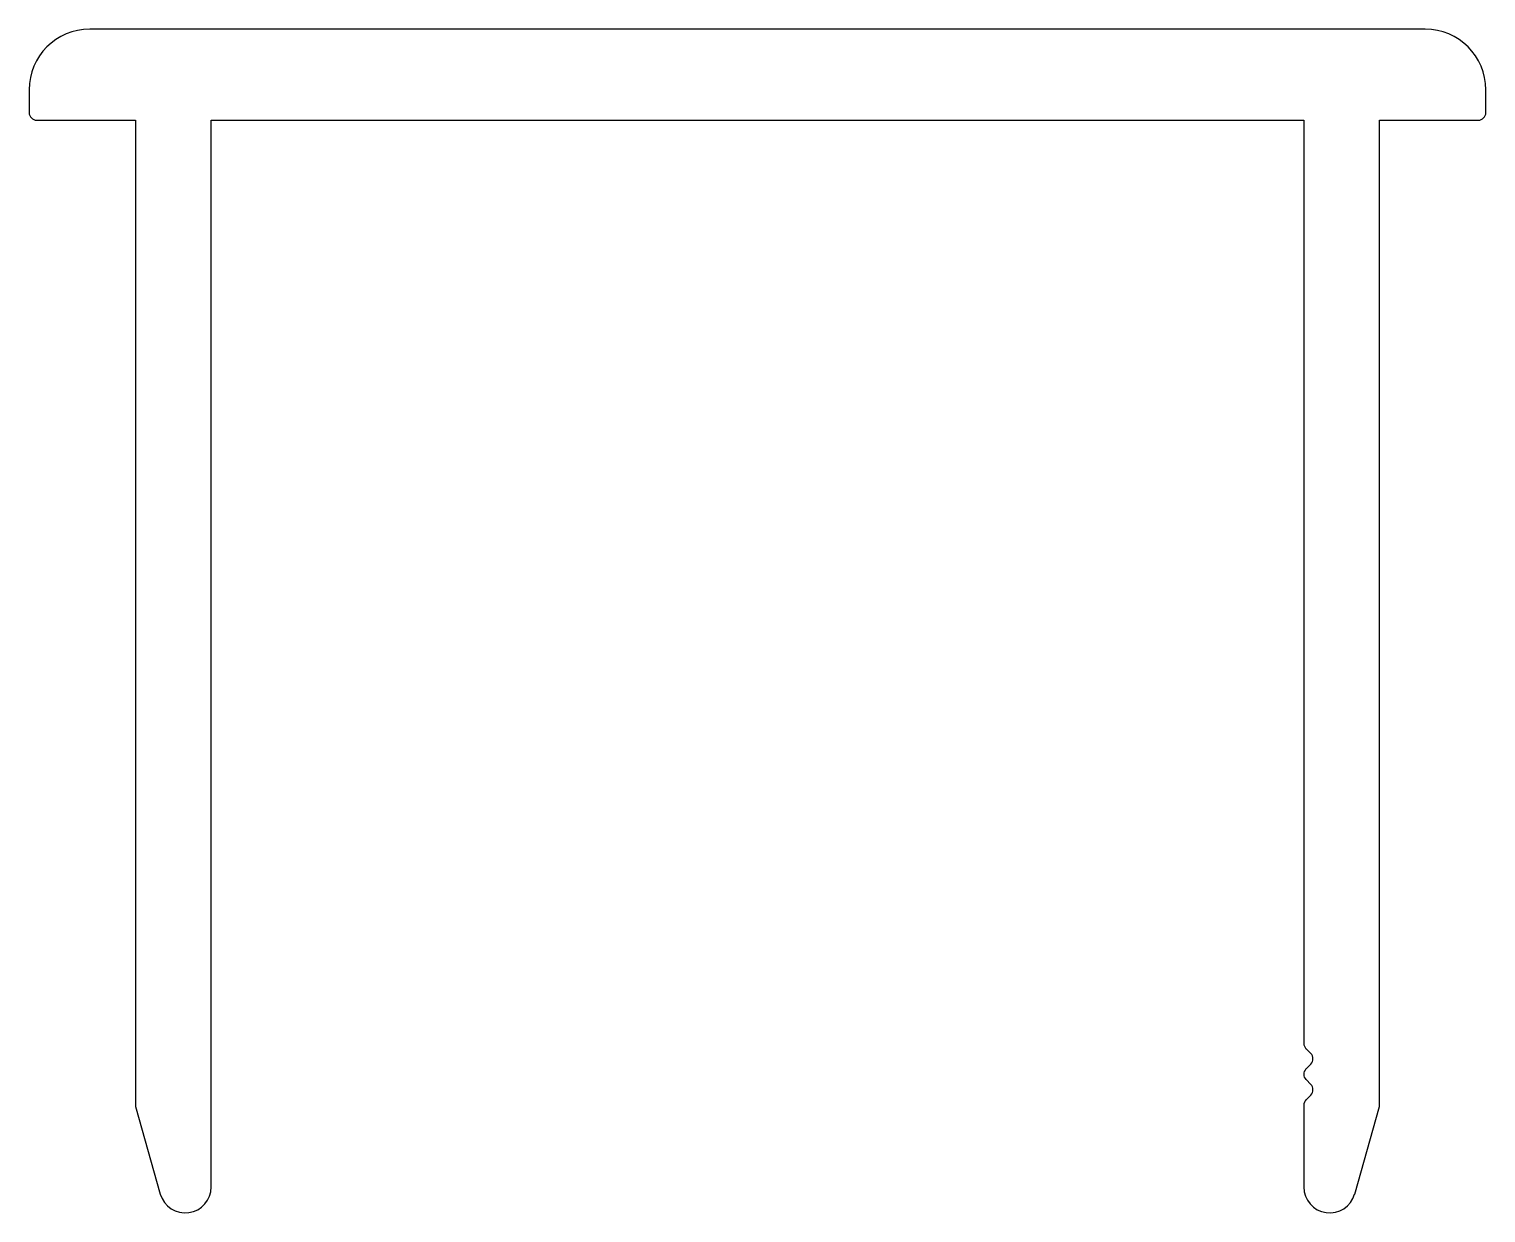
# Model space of a CAD drawing. Extents: x 1353.1 to 1401.1, y 971 to 1010.
import ezdxf

# ---------------------------------------------------------------- set-up
doc = ezdxf.new("R2010")
doc.units = 0
doc.layers.add('GRUBA', color=10, linetype='CONTINUOUS')

msp = doc.modelspace()

# ---------------------------------------------------------------- linework, layer by layer
at = {"layer": 'GRUBA', "color": 0}
for p, q in [((1399.054, 1010.035), (1355.054, 1010.035)), ((1353.054, 1008.035), (1353.054, 1007.285)), ((1401.054, 1007.285), (1401.054, 1008.035)), ((1353.304, 1007.035), (1356.554, 1007.035)), ((1356.554, 1007.035), (1356.554, 974.535)), ((1359.054, 1007.035), (1377.054, 1007.035)), ((1359.054, 971.89), (1359.054, 1007.035)), ((1377.054, 1007.035), (1395.054, 1007.035)), ((1395.054, 1007.035), (1395.054, 976.62)), ((1397.554, 974.535), (1397.554, 1007.035)), ((1397.554, 1007.035), (1400.804, 1007.035)), ((1395.128, 976.443), (1395.283, 976.287)), ((1395.283, 975.934), (1395.128, 975.778)), ((1395.128, 975.425), (1395.283, 975.269)), ((1395.283, 974.916), (1395.128, 974.76)), ((1356.554, 974.535), (1357.377, 971.655)), ((1395.054, 974.583), (1395.054, 971.89)), ((1396.732, 971.655), (1397.554, 974.535))]:
    msp.add_line(p, q, dxfattribs=at)
for centre, radius, start, end in [((1355.054, 1008.035), 2, 90, 180), ((1399.054, 1008.035), 2, 0, 90), ((1353.304, 1007.285), 0.25, 180, 270), ((1400.804, 1007.285), 0.25, 270, 0), ((1395.304, 976.62), 0.25, 180, 225), ((1395.106, 976.111), 0.25, 315, 45), ((1395.304, 975.601), 0.25, 135, 225), ((1395.106, 975.092), 0.25, 315, 45), ((1395.304, 974.583), 0.25, 135, 180), ((1358.199, 971.89), 0.855, 195.9454, 0), ((1395.909, 971.89), 0.855, 180, 344.0546)]:
    msp.add_arc(centre, radius, start, end, dxfattribs=at)

doc.saveas('drawing.dxf')
